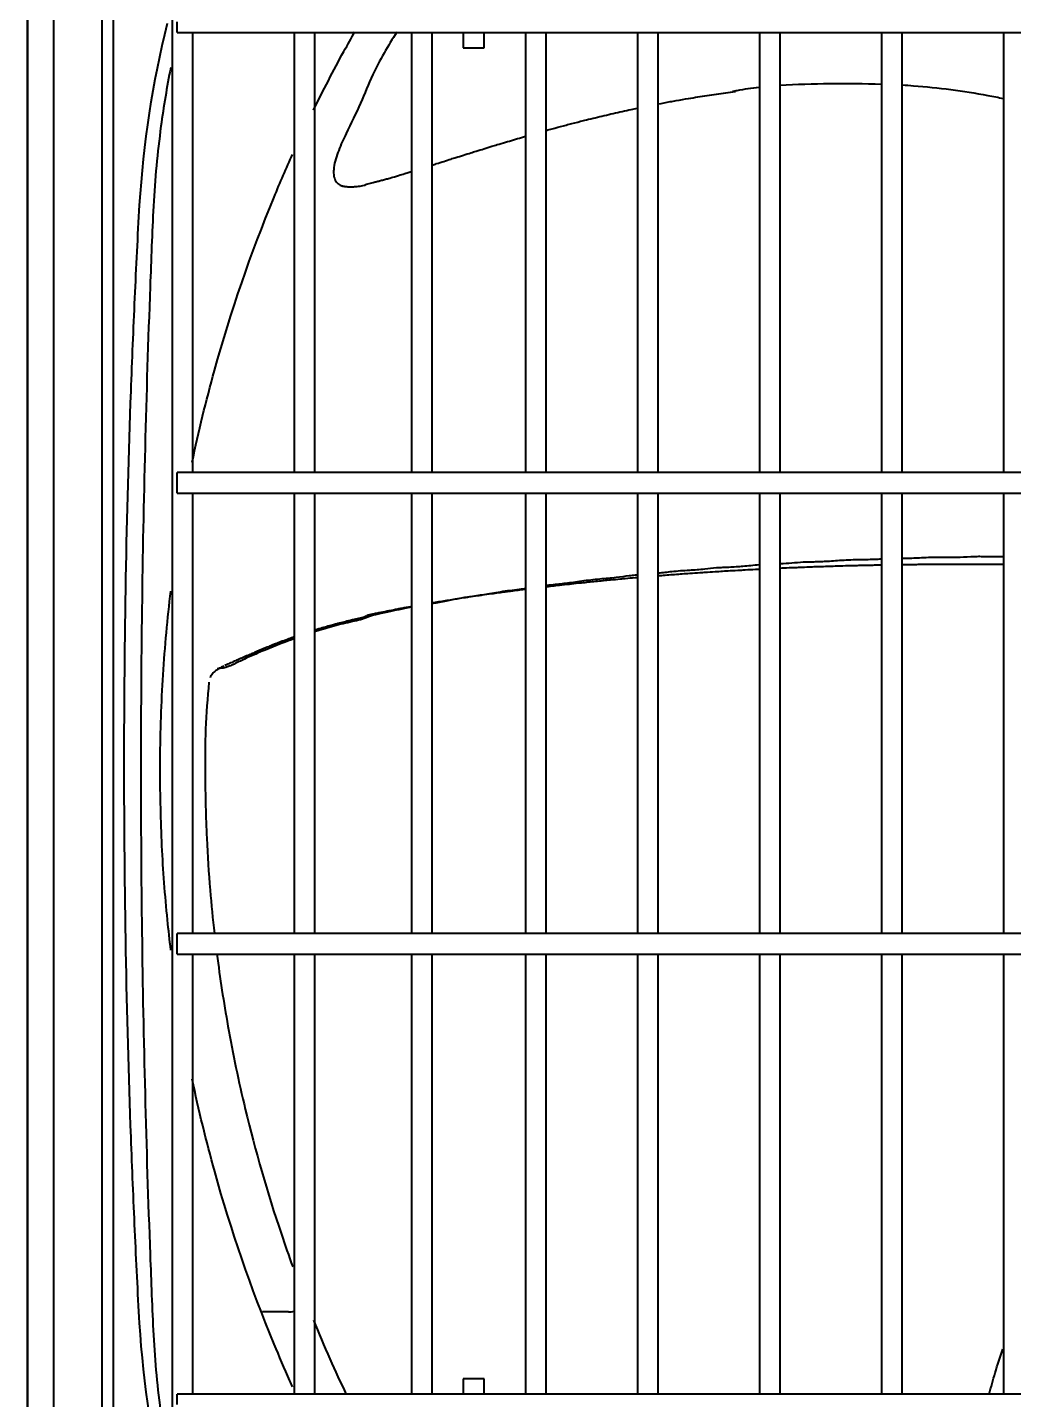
# Model space of a CAD drawing. Extents: x 58467 to 79089, y -33726 to -17391.
# Drawn here: x 72275.21 to 72294.2, y -20280.21 to -20253.77 of the extents above; entities that cross this region are included whole.
import ezdxf

# ---------------------------------------------------------------- set-up
doc = ezdxf.new("R2010")
doc.units = 0
doc.header["$LTSCALE"] = 100
doc.layers.add('+ENTE-ST-DOSEME USTU KONDDRENAJ', color=110, linetype='DOSEMEUSTUKONDENSDRENAJ_LINE', lineweight=40)
doc.linetypes.add('DOSEMEUSTUKONDENSDRENAJ_LINE', pattern='A,300,-40,["CD",Standard,S=15,R=0,X=-35,Y=-7.5],0', length=340)

# ---------------------------------------------------------------- blocks, each defined once
blk = doc.blocks.new('2. KAT SAĞ')
at = {"color": 3}
for p, q in [((54063.011, -32999.031, -3.539), (54063.011, -32930.98, -3.539)), ((54063.011, -32931.026, -3.539), (54063.011, -32999.031, -3.539)), ((54063.011, -32931.026, -3.539), (54063.011, -32999.031, -3.539)), ((54063.511, -32930.98, -3.539), (54063.511, -32999.031, -3.539)), ((54064.451, -32992.596, -3.539), (54064.451, -32943.54, -3.539)), ((54064.663, -32943.628, -3.539), (54064.663, -32992.444, -3.539)), ((54065.797, -32945.372, -3.539), (54065.797, -32990.765, -3.539)), ((54065.897, -32954.95, -3.539), (54065.897, -32954.75, -3.539)), ((54065.897, -32954.95, -3.539), (54184.259, -32954.95, -3.539)), ((54066.197, -32963.43, -3.539), (54066.197, -32954.95, -3.539)), ((54068.146, -32954.95, -3.539), (54068.146, -32963.43, -3.539)), ((54068.546, -32963.43, -3.539), (54068.546, -32954.95, -3.539)), ((54070.406, -32954.951, -3.539), (54070.406, -32963.429, -3.539)), ((54070.805, -32963.429, -3.539), (54070.805, -32954.951, -3.539)), ((54071.405, -32954.95, -3.539), (54071.405, -32955.25, -3.539)), ((54071.805, -32955.25, -3.539), (54071.805, -32954.95, -3.539)), ((54072.605, -32954.951, -3.539), (54072.605, -32963.429, -3.539)), ((54073.005, -32963.429, -3.539), (54073.005, -32954.951, -3.539)), ((54074.762, -32954.951, -3.539), (54074.762, -32963.429, -3.539)), ((54075.162, -32963.429, -3.539), (54075.162, -32954.951, -3.539)), ((54077.111, -32954.951, -3.539), (54077.111, -32963.429, -3.539)), ((54077.511, -32963.429, -3.539), (54077.511, -32954.951, -3.539)), ((54079.461, -32954.951, -3.539), (54079.461, -32963.429, -3.539)), ((54079.861, -32963.429, -3.539), (54079.861, -32954.951, -3.539)), ((54081.811, -32954.951, -3.539), (54081.811, -32963.429, -3.539)), ((54071.405, -32955.25, -3.539), (54071.805, -32955.25, -3.539)), ((54184.259, -32963.429, -3.539), (54065.897, -32963.429, -3.539)), ((54065.897, -32963.629, -3.539), (54065.897, -32963.429, -3.539)), ((54065.897, -32963.829, -3.539), (54065.897, -32963.629, -3.539)), ((54065.897, -32963.829, -3.539), (54184.259, -32963.829, -3.539)), ((54066.197, -32972.308, -3.539), (54066.197, -32963.829, -3.539)), ((54068.146, -32963.829, -3.539), (54068.146, -32972.308, -3.539)), ((54068.546, -32972.308, -3.539), (54068.546, -32963.829, -3.539)), ((54070.406, -32963.829, -3.539), (54070.406, -32972.307, -3.539)), ((54070.805, -32972.307, -3.539), (54070.805, -32963.829, -3.539)), ((54072.605, -32963.829, -3.539), (54072.605, -32972.307, -3.539)), ((54073.005, -32972.307, -3.539), (54073.005, -32963.829, -3.539)), ((54074.762, -32963.829, -3.539), (54074.762, -32972.307, -3.539)), ((54075.162, -32972.307, -3.539), (54075.162, -32963.829, -3.539)), ((54077.111, -32963.829, -3.539), (54077.111, -32972.307, -3.539)), ((54077.511, -32972.307, -3.539), (54077.511, -32963.829, -3.539)), ((54079.461, -32963.829, -3.539), (54079.461, -32972.307, -3.539)), ((54079.861, -32972.307, -3.539), (54079.861, -32963.829, -3.539)), ((54081.811, -32963.829, -3.539), (54081.811, -32972.307, -3.539)), ((54184.259, -32972.308, -3.539), (54065.897, -32972.308, -3.539)), ((54065.897, -32972.508, -3.539), (54065.897, -32972.308, -3.539)), ((54065.897, -32972.708, -3.539), (54065.897, -32972.508, -3.539)), ((54065.897, -32972.708, -3.539), (54184.259, -32972.708, -3.539)), ((54066.197, -32981.186, -3.539), (54066.197, -32972.707, -3.539)), ((54068.146, -32972.707, -3.539), (54068.146, -32981.186, -3.539)), ((54068.546, -32981.186, -3.539), (54068.546, -32972.707, -3.539)), ((54070.406, -32972.707, -3.539), (54070.406, -32981.186, -3.539)), ((54070.805, -32981.186, -3.539), (54070.805, -32972.707, -3.539)), ((54072.605, -32972.707, -3.539), (54072.605, -32981.186, -3.539)), ((54073.005, -32981.186, -3.539), (54073.005, -32972.707, -3.539)), ((54074.762, -32972.707, -3.539), (54074.762, -32981.186, -3.539)), ((54075.162, -32981.186, -3.539), (54075.162, -32972.707, -3.539)), ((54077.111, -32972.707, -3.539), (54077.111, -32981.186, -3.539)), ((54077.511, -32981.186, -3.539), (54077.511, -32972.707, -3.539)), ((54079.461, -32972.707, -3.539), (54079.461, -32981.186, -3.539)), ((54079.861, -32981.186, -3.539), (54079.861, -32972.707, -3.539)), ((54081.811, -32972.707, -3.539), (54081.811, -32981.186, -3.539)), ((54068.04, -32979.6, -3.539), (54067.541, -32979.6, -3.539)), ((54071.405, -32980.886, -3.539), (54071.405, -32981.186, -3.539)), ((54071.805, -32981.186, -3.539), (54071.805, -32980.886, -3.539)), ((54184.259, -32981.186, -3.539), (54065.897, -32981.186, -3.539)), ((54065.897, -32981.386, -3.539), (54065.897, -32981.186, -3.539))]:
    blk.add_line(p, q, dxfattribs=at)
blk.add_arc((54068.04, -32979.1, -3.539), 0.5, 270, 282.3062, dxfattribs=at)
for points, knots in [([(54064.875, -32969.052, -3.539), (54064.876, -32966.654, -3.539), (54064.919, -32964.258, -3.539), (54065.028, -32961.265, -3.539), (54065.053, -32960.667, -3.539), (54065.109, -32959.473, -3.539), (54065.135, -32958.875, -3.539), (54065.246, -32957.088, -3.539), (54065.425, -32955.92, -3.539), (54065.711, -32954.774, -3.539)], [0, 0, 0, 0, 0.5, 0.5, 0.625, 0.625, 0.75, 0.75, 1, 1, 1, 1]), ([(54068.518, -32956.452, -3.539), (54068.706, -32956.069, -3.539), (54068.969, -32955.562, -3.539), (54069.247, -32955.063, -3.539), (54069.318, -32954.938, -3.539)], [0, 0, 0, 0, 0.747188, 1, 1, 1, 1]), ([(54070.126, -32954.946, -3.539), (54069.954, -32955.212, -3.539), (54069.688, -32955.665, -3.539), (54069.433, -32956.321, -3.539), (54069.191, -32956.804, -3.539), (54069.001, -32957.217, -3.539), (54068.912, -32957.487, -3.539), (54068.903, -32957.689, -3.539), (54068.927, -32957.781, -3.539), (54068.963, -32957.838, -3.539), (54069.008, -32957.882, -3.539), (54069.048, -32957.901, -3.539), (54069.079, -32957.908, -3.539)], [0, 0, 0, 0, 0.285729, 0.472156, 0.665521, 0.767672, 0.867545, 0.908718, 0.944194, 0.959349, 0.972834, 1, 1, 1, 1]), ([(54065.771, -32955.626, -3.539), (54065.697, -32956.001, -3.539), (54065.634, -32956.378, -3.539), (54065.514, -32957.266, -3.539), (54065.466, -32957.779, -3.539), (54065.411, -32958.812, -3.539), (54065.394, -32959.33, -3.539), (54065.334, -32960.882, -3.539), (54065.302, -32961.918, -3.539), (54065.222, -32965.026, -3.539), (54065.195, -32967.099, -3.539), (54065.194, -32969.172, -3.539)], [0, 0, 0, 0, 0.085061, 0.085061, 0.199428, 0.199428, 0.313796, 0.313796, 0.54253, 0.54253, 1, 1, 1, 1]), ([(54075.158, -32956.329, -3.539), (54075.159, -32956.329, -3.539), (54075.236, -32956.314, -3.539), (54075.353, -32956.292, -3.539), (54075.547, -32956.257, -3.539), (54075.723, -32956.227, -3.539), (54075.92, -32956.194, -3.539), (54076.1, -32956.167, -3.539), (54076.282, -32956.14, -3.539), (54076.464, -32956.115, -3.539), (54076.585, -32956.099, -3.539), (54076.646, -32956.092, -3.539)], [0, 0, 0, 0, 0.000398, 0.160308, 0.240263, 0.400174, 0.520106, 0.640039, 0.759972, 0.879905, 1, 1, 1, 1]), ([(54076.594, -32956.085, -3.539), (54076.623, -32956.079, -3.539), (54076.793, -32956.046, -3.539), (54076.964, -32956.021, -3.539), (54077.106, -32956.004, -3.539)], [0, 0, 0, 0, 0.174109, 1, 1, 1, 1]), ([(54077.506, -32955.968, -3.539), (54077.824, -32955.946, -3.539), (54078.478, -32955.932, -3.539), (54079.13, -32955.935, -3.539), (54079.461, -32955.945, -3.539)], [0, 0, 0, 0, 0.49152, 1, 1, 1, 1]), ([(54079.861, -32955.963, -3.539), (54079.934, -32955.968, -3.539), (54080.484, -32956.004, -3.539), (54081.137, -32956.089, -3.539), (54081.711, -32956.203, -3.539), (54081.813, -32956.225, -3.539)], [0, 0, 0, 0, 0.111828, 0.842309, 1, 1, 1, 1]), ([(54073.004, -32956.839, -3.539), (54073.006, -32956.839, -3.539), (54073.043, -32956.829, -3.539), (54073.153, -32956.799, -3.539), (54073.297, -32956.76, -3.539), (54073.48, -32956.711, -3.539), (54073.627, -32956.673, -3.539), (54073.796, -32956.631, -3.539), (54073.947, -32956.594, -3.539), (54074.12, -32956.553, -3.539), (54074.293, -32956.512, -3.539), (54074.466, -32956.473, -3.539), (54074.621, -32956.439, -3.539), (54074.718, -32956.418, -3.539), (54074.757, -32956.41, -3.539)], [0, 0, 0, 0, 0.002684, 0.066908, 0.195355, 0.259579, 0.388026, 0.45225, 0.548585, 0.64492, 0.741256, 0.837591, 0.933927, 1, 1, 1, 1]), ([(54070.804, -32957.507, -3.539), (54070.833, -32957.498, -3.539), (54070.908, -32957.474, -3.539), (54071.03, -32957.435, -3.539), (54071.156, -32957.395, -3.539), (54071.279, -32957.356, -3.539), (54071.407, -32957.316, -3.539), (54071.537, -32957.275, -3.539), (54071.67, -32957.234, -3.539), (54071.804, -32957.192, -3.539), (54071.94, -32957.15, -3.539), (54072.078, -32957.108, -3.539), (54072.216, -32957.066, -3.539), (54072.373, -32957.02, -3.539), (54072.502, -32956.982, -3.539), (54072.579, -32956.96, -3.539), (54072.604, -32956.952, -3.539)], [0, 0, 0, 0, 0.053389, 0.135929, 0.218468, 0.273495, 0.356035, 0.438575, 0.493601, 0.576141, 0.658681, 0.713708, 0.796247, 0.878787, 0.961327, 1, 1, 1, 1]), ([(54066.183, -32963.231, -3.539), (54066.308, -32962.638, -3.539), (54066.73, -32960.904, -3.539), (54067.41, -32958.928, -3.539), (54067.996, -32957.572, -3.539), (54068.119, -32957.3, -3.539)], [0, 0, 0, 0, 0.290837, 0.856482, 1, 1, 1, 1]), ([(54069.066, -32957.904, -3.539), (54069.081, -32957.909, -3.539), (54069.106, -32957.915, -3.539), (54069.137, -32957.92, -3.539), (54069.182, -32957.925, -3.539), (54069.218, -32957.926, -3.539), (54069.262, -32957.925, -3.539), (54069.314, -32957.922, -3.539), (54069.359, -32957.918, -3.539), (54069.419, -32957.911, -3.539), (54069.471, -32957.902, -3.539), (54069.534, -32957.891, -3.539), (54069.504, -32957.879, -3.539), (54069.58, -32957.863, -3.539), (54069.659, -32957.844, -3.539), (54069.74, -32957.824, -3.539), (54069.813, -32957.805, -3.539), (54069.887, -32957.785, -3.539), (54069.975, -32957.761, -3.539), (54070.066, -32957.734, -3.539), (54070.172, -32957.703, -3.539), (54070.267, -32957.674, -3.539), (54070.35, -32957.649, -3.539), (54070.392, -32957.636, -3.539), (54070.405, -32957.632, -3.539)], [0, 0, 0, 0, 0.062879, 0.105521, 0.148163, 0.190805, 0.233447, 0.276089, 0.318731, 0.361373, 0.404015, 0.446657, 0.489299, 0.531941, 0.595904, 0.638546, 0.681188, 0.72383, 0.766472, 0.830435, 0.873077, 0.93704, 0.979682, 1, 1, 1, 1]), ([(54079.46, -32965.097, -3.539), (54079.448, -32965.098, -3.539), (54079.341, -32965.106, -3.539), (54079.174, -32965.11, -3.539), (54078.953, -32965.112, -3.539), (54078.714, -32965.122, -3.539), (54078.461, -32965.142, -3.539), (54078.247, -32965.152, -3.539), (54078.074, -32965.155, -3.539), (54077.917, -32965.159, -3.539), (54077.732, -32965.179, -3.539), (54077.585, -32965.186, -3.539), (54077.512, -32965.19, -3.539)], [0, 0, 0, 0, 0.018343, 0.157453, 0.238031, 0.324289, 0.506652, 0.672833, 0.73751, 0.790122, 0.895489, 1, 1, 1, 1]), ([(54081.806, -32965.051, -3.539), (54081.783, -32965.052, -3.539), (54081.657, -32965.054, -3.539), (54081.521, -32965.053, -3.539), (54081.359, -32965.05, -3.539), (54081.276, -32965.051, -3.539), (54081.123, -32965.06, -3.539), (54080.945, -32965.068, -3.539), (54080.728, -32965.064, -3.539), (54080.475, -32965.063, -3.539), (54080.188, -32965.077, -3.539), (54079.987, -32965.086, -3.539), (54079.873, -32965.086, -3.539), (54079.862, -32965.087, -3.539)], [0, 0, 0, 0, 0.038603, 0.211293, 0.242009, 0.269654, 0.324997, 0.458672, 0.537504, 0.623223, 0.806489, 0.981461, 1, 1, 1, 1]), ([(54074.764, -32965.406, -3.539), (54074.748, -32965.407, -3.539), (54074.695, -32965.411, -3.539), (54074.553, -32965.424, -3.539), (54074.335, -32965.46, -3.539), (54074.08, -32965.479, -3.539), (54073.853, -32965.502, -3.539), (54073.623, -32965.532, -3.539), (54073.395, -32965.566, -3.539), (54073.178, -32965.587, -3.539), (54073.037, -32965.604, -3.539), (54073.006, -32965.608, -3.539)], [0, 0, 0, 0, 0.026625, 0.086224, 0.216151, 0.379674, 0.473035, 0.573734, 0.780901, 0.950937, 1, 1, 1, 1]), ([(54077.111, -32965.21, -3.539), (54077.11, -32965.21, -3.539), (54076.994, -32965.219, -3.539), (54076.796, -32965.239, -3.539), (54076.583, -32965.254, -3.539), (54076.409, -32965.261, -3.539), (54076.246, -32965.269, -3.539), (54076.035, -32965.297, -3.539), (54075.803, -32965.312, -3.539), (54075.585, -32965.326, -3.539), (54075.375, -32965.346, -3.539), (54075.241, -32965.362, -3.539), (54075.159, -32965.371, -3.539)], [0, 0, 0, 0, 0.001003, 0.175577, 0.336729, 0.400183, 0.452324, 0.558124, 0.692378, 0.769859, 0.852982, 1, 1, 1, 1]), ([(54077.101, -32965.295, -3.539), (54077.078, -32965.297, -3.539), (54076.989, -32965.301, -3.539), (54076.868, -32965.308, -3.539), (54076.707, -32965.317, -3.539), (54076.562, -32965.325, -3.539), (54076.4, -32965.335, -3.539), (54076.239, -32965.345, -3.539), (54076.094, -32965.354, -3.539), (54075.932, -32965.365, -3.539), (54075.785, -32965.375, -3.539), (54075.621, -32965.387, -3.539), (54075.474, -32965.398, -3.539), (54075.329, -32965.409, -3.539), (54075.227, -32965.417, -3.539), (54075.174, -32965.421, -3.539), (54075.167, -32965.421, -3.539)], [0, 0, 0, 0, 0.035053, 0.135553, 0.185802, 0.286301, 0.361675, 0.43705, 0.537549, 0.587798, 0.688297, 0.763672, 0.839046, 0.91442, 0.989795, 1, 1, 1, 1]), ([(54079.458, -32965.215, -3.539), (54079.413, -32965.215, -3.539), (54079.334, -32965.217, -3.539), (54079.188, -32965.22, -3.539), (54079.052, -32965.223, -3.539), (54078.883, -32965.227, -3.539), (54078.731, -32965.231, -3.539), (54078.566, -32965.236, -3.539), (54078.418, -32965.241, -3.539), (54078.271, -32965.246, -3.539), (54078.107, -32965.251, -3.539), (54077.96, -32965.257, -3.539), (54077.796, -32965.264, -3.539), (54077.658, -32965.269, -3.539), (54077.552, -32965.274, -3.539), (54077.512, -32965.276, -3.539)], [0, 0, 0, 0, 0.070528, 0.121604, 0.223755, 0.274831, 0.376982, 0.453596, 0.530209, 0.606823, 0.683436, 0.785588, 0.836663, 0.938815, 1, 1, 1, 1]), ([(54081.813, -32965.204, -3.539), (54081.806, -32965.204, -3.539), (54081.767, -32965.203, -3.539), (54081.68, -32965.203, -3.539), (54081.55, -32965.202, -3.539), (54081.404, -32965.201, -3.539), (54081.258, -32965.201, -3.539), (54081.111, -32965.2, -3.539), (54080.963, -32965.2, -3.539), (54080.83, -32965.201, -3.539), (54080.679, -32965.201, -3.539), (54080.543, -32965.202, -3.539), (54080.375, -32965.203, -3.539), (54080.243, -32965.204, -3.539), (54080.078, -32965.205, -3.539), (54079.963, -32965.207, -3.539), (54079.88, -32965.208, -3.539), (54079.863, -32965.208, -3.539)], [0, 0, 0, 0, 0.010487, 0.061193, 0.137252, 0.213312, 0.289371, 0.365431, 0.44149, 0.517549, 0.568256, 0.669668, 0.720374, 0.821787, 0.872493, 0.973906, 1, 1, 1, 1]), ([(54072.606, -32965.669, -3.539), (54072.593, -32965.671, -3.539), (54072.523, -32965.68, -3.539), (54072.389, -32965.694, -3.539), (54072.139, -32965.727, -3.539), (54071.875, -32965.773, -3.539), (54071.652, -32965.808, -3.539), (54071.467, -32965.834, -3.539), (54071.299, -32965.86, -3.539), (54071.097, -32965.908, -3.539), (54070.921, -32965.936, -3.539), (54070.817, -32965.952, -3.539), (54070.806, -32965.954, -3.539)], [0, 0, 0, 0, 0.0204, 0.107202, 0.200873, 0.403072, 0.589254, 0.661717, 0.721758, 0.842147, 0.982778, 1, 1, 1, 1]), ([(54072.607, -32965.682, -3.539), (54072.567, -32965.686, -3.539), (54072.482, -32965.697, -3.539), (54072.35, -32965.714, -3.539), (54072.214, -32965.732, -3.539), (54072.079, -32965.75, -3.539), (54071.931, -32965.771, -3.539), (54071.799, -32965.789, -3.539), (54071.654, -32965.81, -3.539), (54071.538, -32965.827, -3.539), (54071.393, -32965.849, -3.539), (54071.263, -32965.869, -3.539), (54071.12, -32965.892, -3.539), (54070.991, -32965.912, -3.539), (54070.886, -32965.93, -3.539), (54070.824, -32965.94, -3.539), (54070.806, -32965.943, -3.539)], [0, 0, 0, 0, 0.063846, 0.137211, 0.210576, 0.283941, 0.357305, 0.455125, 0.504035, 0.601855, 0.650765, 0.748585, 0.821949, 0.895314, 0.968679, 1, 1, 1, 1]), ([(54074.763, -32965.455, -3.539), (54074.747, -32965.456, -3.539), (54074.667, -32965.463, -3.539), (54074.557, -32965.473, -3.539), (54074.4, -32965.488, -3.539), (54074.258, -32965.501, -3.539), (54074.099, -32965.516, -3.539), (54073.956, -32965.53, -3.539), (54073.814, -32965.545, -3.539), (54073.658, -32965.561, -3.539), (54073.52, -32965.575, -3.539), (54073.367, -32965.592, -3.539), (54073.23, -32965.607, -3.539), (54073.1, -32965.622, -3.539), (54073.03, -32965.63, -3.539), (54073.005, -32965.633, -3.539)], [0, 0, 0, 0, 0.028017, 0.134196, 0.187285, 0.293464, 0.373098, 0.452732, 0.532366, 0.612, 0.718179, 0.771268, 0.877447, 0.957081, 1, 1, 1, 1]), ([(54065.565, -32969.172, -3.539), (54065.568, -32968.897, -3.539), (54065.572, -32968.349, -3.539), (54065.609, -32967.53, -3.539), (54065.666, -32966.718, -3.539), (54065.726, -32966.113, -3.539), (54065.765, -32965.78, -3.539), (54065.773, -32965.715, -3.539)], [0, 0, 0, 0, 0.238005, 0.47449, 0.709453, 0.942891, 1, 1, 1, 1]), ([(54070.399, -32966.015, -3.539), (54070.396, -32966.015, -3.539), (54070.338, -32966.026, -3.539), (54070.253, -32966.041, -3.539), (54070.116, -32966.068, -3.539), (54070.007, -32966.089, -3.539), (54069.872, -32966.116, -3.539), (54069.764, -32966.138, -3.539), (54069.644, -32966.164, -3.539), (54069.538, -32966.187, -3.539), (54069.509, -32966.213, -3.539), (54069.39, -32966.241, -3.539), (54069.285, -32966.266, -3.539), (54069.18, -32966.292, -3.539), (54069.076, -32966.318, -3.539), (54068.973, -32966.345, -3.539), (54068.871, -32966.372, -3.539), (54068.771, -32966.4, -3.539), (54068.672, -32966.429, -3.539), (54068.599, -32966.451, -3.539), (54068.56, -32966.462, -3.539), (54068.546, -32966.467, -3.539)], [0, 0, 0, 0, 0.003473, 0.084564, 0.125109, 0.2062, 0.246746, 0.327836, 0.368382, 0.4292, 0.490018, 0.550836, 0.611654, 0.6522, 0.713018, 0.773836, 0.814381, 0.875199, 0.936017, 0.976563, 1, 1, 1, 1]), ([(54070.401, -32966.025, -3.539), (54070.357, -32966.034, -3.539), (54070.163, -32966.074, -3.539), (54069.968, -32966.111, -3.539), (54069.618, -32966.188, -3.539), (54069.504, -32966.252, -3.539), (54069.268, -32966.303, -3.539), (54069.087, -32966.343, -3.539), (54068.905, -32966.389, -3.539), (54068.758, -32966.433, -3.539), (54068.663, -32966.461, -3.539), (54068.601, -32966.48, -3.539), (54068.567, -32966.49, -3.539), (54068.549, -32966.496, -3.539)], [0, 0, 0, 0, 0.069935, 0.324368, 0.375737, 0.555953, 0.632284, 0.714834, 0.803633, 0.897292, 0.950384, 0.973119, 1, 1, 1, 1]), ([(54068.147, -32966.633, -3.539), (54068.115, -32966.644, -3.539), (54067.877, -32966.731, -3.539), (54067.554, -32966.862, -3.539), (54067.197, -32967.018, -3.539), (54067.018, -32967.108, -3.539), (54066.905, -32967.161, -3.539), (54066.818, -32967.193, -3.539), (54066.726, -32967.202, -3.539), (54066.68, -32967.21, -3.539), (54066.662, -32967.212, -3.539)], [0, 0, 0, 0, 0.054722, 0.413265, 0.565134, 0.700229, 0.769577, 0.820811, 0.901304, 1, 1, 1, 1]), ([(54068.146, -32966.599, -3.539), (54068.139, -32966.601, -3.539), (54068.097, -32966.616, -3.539), (54068.032, -32966.639, -3.539), (54067.953, -32966.669, -3.539), (54067.875, -32966.698, -3.539), (54067.799, -32966.728, -3.539), (54067.712, -32966.762, -3.539), (54067.638, -32966.792, -3.539), (54067.566, -32966.822, -3.539), (54067.505, -32966.847, -3.539), (54067.444, -32966.873, -3.539), (54067.377, -32966.902, -3.539), (54067.31, -32966.93, -3.539), (54067.245, -32966.958, -3.539), (54067.193, -32966.981, -3.539), (54067.138, -32967.005, -3.539), (54067.092, -32967.025, -3.539), (54067.038, -32967.048, -3.539), (54066.997, -32967.066, -3.539), (54066.95, -32967.087, -3.539), (54066.909, -32967.105, -3.539), (54066.874, -32967.12, -3.539), (54066.836, -32967.136, -3.539), (54066.821, -32967.143, -3.539), (54066.816, -32967.145, -3.539)], [0, 0, 0, 0, 0.013184, 0.076179, 0.118176, 0.160173, 0.223168, 0.265165, 0.32816, 0.370157, 0.412154, 0.454151, 0.496147, 0.559143, 0.60114, 0.643136, 0.685133, 0.72713, 0.769127, 0.811124, 0.853121, 0.895118, 0.937114, 0.979111, 1, 1, 1, 1]), ([(54066.796, -32967.154, -3.539), (54066.764, -32967.171, -3.539), (54066.7, -32967.208, -3.539), (54066.626, -32967.248, -3.539), (54066.576, -32967.304, -3.539), (54066.543, -32967.355, -3.539), (54066.529, -32967.382, -3.539)], [0, 0, 0, 0, 0.181976, 0.413188, 0.708779, 1, 1, 1, 1]), ([(54066.507, -32967.468, -3.539), (54066.477, -32967.772, -3.539), (54066.434, -32968.364, -3.539), (54066.429, -32969.365, -3.539), (54066.453, -32970.399, -3.539), (54066.52, -32971.421, -3.539), (54066.58, -32972.03, -3.539), (54066.611, -32972.308, -3.539)], [0, 0, 0, 0, 0.182857, 0.35926, 0.617017, 0.825344, 1, 1, 1, 1]), ([(54065.711, -32983.33, -3.539), (54065.423, -32982.177, -3.539), (54065.245, -32981.005, -3.539), (54065.135, -32979.22, -3.539), (54065.108, -32978.623, -3.539), (54065.053, -32977.43, -3.539), (54065.028, -32976.833, -3.539), (54064.919, -32973.846, -3.539), (54064.876, -32971.448, -3.539), (54064.875, -32969.052, -3.539)], [0, 0, 0, 0, 0.25, 0.25, 0.375, 0.375, 0.5, 0.5, 1, 1, 1, 1]), ([(54065.194, -32969.172, -3.539), (54065.195, -32971.245, -3.539), (54065.222, -32973.317, -3.539), (54065.302, -32976.426, -3.539), (54065.334, -32977.462, -3.539), (54065.394, -32979.015, -3.539), (54065.411, -32979.533, -3.539), (54065.466, -32980.565, -3.539), (54065.514, -32981.078, -3.539), (54065.634, -32981.961, -3.539), (54065.695, -32982.333, -3.539), (54065.768, -32982.704, -3.539)], [0, 0, 0, 0, 0.45798, 0.45798, 0.686971, 0.686971, 0.801466, 0.801466, 0.915961, 0.915961, 1, 1, 1, 1]), ([(54065.773, -32972.629, -3.539), (54065.75, -32972.436, -3.539), (54065.676, -32971.768, -3.539), (54065.586, -32970.615, -3.539), (54065.572, -32969.655, -3.539), (54065.565, -32969.172, -3.539)], [0, 0, 0, 0, 0.16864, 0.581968, 1, 1, 1, 1]), ([(54066.66, -32972.708, -3.539), (54066.719, -32973.17, -3.539), (54066.871, -32974.164, -3.539), (54067.246, -32975.959, -3.539), (54067.69, -32977.508, -3.539), (54068.046, -32978.523, -3.539), (54068.122, -32978.733, -3.539)], [0, 0, 0, 0, 0.230715, 0.496584, 0.895571, 1, 1, 1, 1]), ([(54068.119, -32981.043, -3.539), (54068.101, -32981.004, -3.539), (54067.979, -32980.731, -3.539), (54067.398, -32979.379, -3.539), (54066.732, -32977.446, -3.539), (54066.31, -32975.714, -3.539), (54066.184, -32975.118, -3.539)], [0, 0, 0, 0, 0.02049, 0.143703, 0.707183, 1, 1, 1, 1]), ([(54068.519, -32979.761, -3.539), (54068.621, -32980.009, -3.539), (54068.824, -32980.486, -3.539), (54069.042, -32980.962, -3.539), (54069.151, -32981.189, -3.539)], [0, 0, 0, 0, 0.520207, 1, 1, 1, 1]), ([(54081.536, -32981.183, -3.539), (54081.571, -32981.046, -3.539), (54081.652, -32980.757, -3.539), (54081.744, -32980.471, -3.539), (54081.796, -32980.32, -3.539)], [0, 0, 0, 0, 0.471851, 1, 1, 1, 1]), ([(54071.805, -32980.886, -3.539), (54071.805, -32980.886, -3.539), (54071.803, -32980.886, -3.539), (54071.794, -32980.886, -3.539), (54071.785, -32980.886, -3.539), (54071.761, -32980.886, -3.539), (54071.746, -32980.886, -3.539), (54071.711, -32980.886, -3.539), (54071.69, -32980.886, -3.539), (54071.648, -32980.886, -3.539), (54071.625, -32980.886, -3.539), (54071.58, -32980.886, -3.539), (54071.558, -32980.886, -3.539), (54071.516, -32980.886, -3.539), (54071.496, -32980.886, -3.539), (54071.461, -32980.886, -3.539), (54071.446, -32980.886, -3.539), (54071.423, -32980.886, -3.539), (54071.414, -32980.886, -3.539), (54071.406, -32980.886, -3.539), (54071.405, -32980.886, -3.539), (54071.405, -32980.886, -3.539)], [0, 0, 0, 0, 0.072796, 0.072796, 0.180355, 0.180355, 0.287914, 0.287914, 0.395473, 0.395473, 0.503031, 0.503031, 0.61059, 0.61059, 0.718149, 0.718149, 0.825708, 0.825708, 0.933267, 0.933267, 1, 1, 1, 1])]:
    blk.add_open_spline(points, degree=3, knots=knots, dxfattribs=at)

msp = doc.modelspace()

# ---------------------------------------------------------------- block references
at = {"layer": '+ENTE-ST-DOSEME USTU KONDDRENAJ', "color": 3, "linetype": 'Continuous'}
msp.add_blockref('2. KAT SAĞ', (18212.194, 12701.082), dxfattribs=at)

doc.saveas('drawing.dxf')
